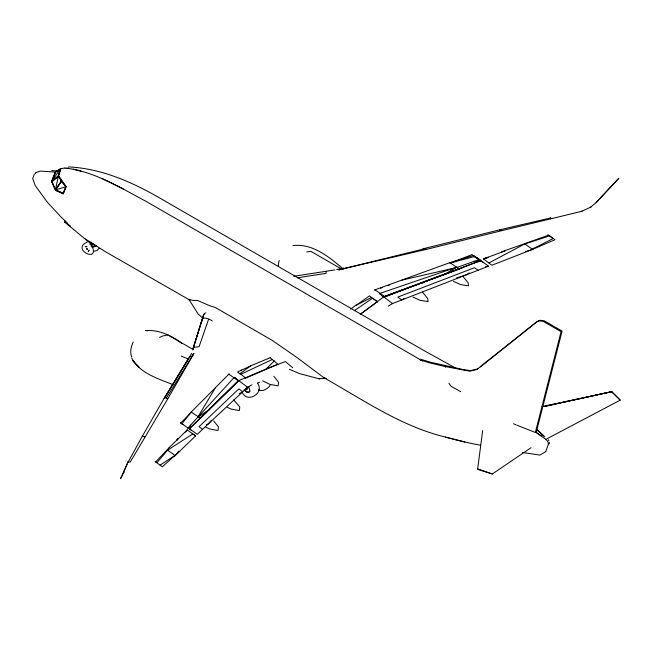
<?xml version="1.0" encoding="UTF-8"?>
<svg xmlns="http://www.w3.org/2000/svg" width="654" height="654" viewBox="0 0 654 654"><rect width="100%" height="100%" fill="white"/><g stroke="black" fill="none" stroke-linecap="round" stroke-linejoin="round"><path stroke-width="0.98" d="M383.726 297.325L480.813 260.529L488.538 266.186L392.58 303.538L388.231 306.08M442.529 275.587L456.623 267.208L379.32 293.597L392.58 303.538M458.863 268.778L444.867 274.255L480.813 260.529L483.134 262.442M401.997 280.076L456.672 267.551L479.268 259.491L480.813 260.954M203.329 318.604L198.129 314.018L188.851 299.303L192.905 300.399L197.483 300.431L209.975 305.843L215.174 307.421L271.892 340.162L296.744 357.354L323.918 377.742C361.646 398.956 398.033 424.233 440.297 435.76C453.655 439.186 466.948 442.856 480.551 445.227M371.529 297.431L356.242 305.271L369.485 295.845L377.505 302.001M91.56 243.509L90.939 243.803L64.615 222.09L64.689 220.292M90.939 243.803L91.004 242.005M549.368 443.706L549.368 442.259M201.702 321.564C201.702 315.383 209.73 318.948 212.305 321.073M477.649 469.057L482.66 430.553M262.581 380.783L269.775 384.348L278.113 385.876L278.588 382.263L273.83 376.254M191.197 412.437L191.279 412.004M155.439 462.133L169.084 447.777M60.765 168.609L55.108 172.133L51.625 181.657L55.549 190.314L63.021 193.224L55.459 189.603L61.582 180.618L61.517 181.223L66.111 186.578L63.086 193.895L65.825 186.742L61.517 181.223L58.476 175.591L55.459 189.603L55.549 190.314L63.086 193.895L66.111 186.578L58.476 175.591L60.855 168.748L55.353 172.149M180.512 423.22L189.922 413.729M181.984 424.193L182.057 423.759M183.365 424.675L187.886 428.084L234.32 377.317L247.572 387.258L251.921 384.789M164.129 398.605L189.668 356.773L192.513 356.226M188.695 358.433L164.203 398.204L142.294 436.292L128.323 461.749L128.446 462.419M88.756 250.335L88.167 251.667L89.099 250.13M250.67 365.864L237.574 371.971L239.756 373.851L250.678 365.864L270.176 357.705M55.549 190.314L61.517 181.223L55.459 189.603L51.625 181.657L55.819 171.879L51.625 181.657M156.944 462.648L167.612 450.156L175.019 455.388L162.282 466.801L155.08 461.397M160.287 465.517L160.287 465.002L175.019 455.388L174.92 455.813L195.611 435.916L187.232 429.915L169.059 447.769M175.019 455.388L174.92 455.813L178.73 451.211M245.34 378.306L277.803 364.164L270.167 357.705M274.353 360.877L266.023 369.109L238.718 380.62L189.407 428.762L187.641 427.749M189.407 429.196L187.984 427.667M536.362 431.91L562.088 331.079L544.226 320.771L540.041 320.288L537.457 321.425L480.322 366.935M234.32 377.742L234.418 377.333L238.718 381.045M61.353 180.954L58.378 176.204L51.87 181.428L58.157 175.991L60.168 168.977L51.87 181.428L55.459 189.603M548.42 444.172L545.706 451.628M192.995 349.13L203.419 315.269L204.571 313.413L205.838 312.808M192.767 349.906L203.86 314.19L192.652 349.367L193.952 347.38L199.11 346.653L208.552 319.381M52.026 181.787L58.378 176.204L60.847 168.748M190.935 430.062L189.407 428.762L190.715 425.026M91.797 243.615L90.129 244.073M121.979 476.349L128.176 461.593L120.549 478.679L121.431 476.913M128.323 461.749L130.179 462.116L167.825 398.727L193.846 353.528L192.08 356.209M191.753 353.348L164.767 397.738L167.825 398.727M166.402 398.008L193.846 353.528M34.351 174.136L32.7 178.493L35.161 185.499L47.431 202.315L61.689 217.7L67.754 223.382M270.274 385.247C267.739 388.713 262.622 392.31 258.289 389.809M99.13 248.381L97.07 250.4L94.192 251.275M95.795 245.283L95.901 245.994L96.293 245.446M35.128 173.727L36.068 172.533M181.984 423.759L191.197 412.012L215.379 387.814L197.949 416.925L208.896 410.042L238.718 380.62L235.244 384.25M176.784 440.134L177.986 438.646M250.106 391.288L248.324 392.4L245.765 390.92L244.702 389.457M211.512 420.113L208.283 423.947L197.295 434.33L187.886 427.659M185.916 431.427L187.232 429.915L185.213 432.131M596.072 202.634L618.741 178.37L596.072 202.634L590.243 207.498M176.523 440.477L177.888 439.071M215.313 387.814L229.194 373.826M228.818 374.219L238.391 380.767L200.149 418.086L191.197 412.012M207.155 411.145L189.407 428.762M229.26 390.373L230.715 388.942M200.467 418.315L208.896 410.042M247.572 387.258L208.283 423.947L206.435 424.699M95.885 245.373L95.484 245.904L95.909 245.651M422.925 248.831L499.918 229.775L550.57 217.962L552.115 218.51L582.117 211.209M469.253 272.808L467.005 274.574L456.337 278.073M505.387 250.834L483.453 258.894L491.849 265.262L532.233 249.517L533.827 248.316M350.642 309.089L356.267 304.903M462.01 268.124L383.726 296.9L360.215 314.312L377.522 301.633L372.559 298.224L354.231 310.724M545.747 451.603L539.926 455.078L522.554 452.494M478.017 469.531L492.348 473.978L531.007 447.728M142.294 436.292L144.975 436.807M499.501 230.061L502.182 230.568L552.115 218.51M318.98 378.772L326.166 378.282M124.105 472.376L123.295 473.586M167.628 450.14L192.791 433.929L195.611 435.916M550.57 217.962L550.382 218.812M404.376 298.404L401.752 299.973L397.836 297.071L474.51 267.699L478.156 270.233M90.963 245.806L92.68 244.784M257.684 383.195L259.442 382.181M239.29 393.692L242.732 391.779L238.808 388.877L199.053 426.727L202.593 429.326M489.02 262.908L524.794 243.934L549.736 235.873L554.96 239.716L532.233 249.517L525.514 251.659M546.777 438.85L620.221 400.15L611.825 391.672L542.052 406.584M524.819 243.917L532.225 249.149L553.08 238.596L547.848 234.639M478.107 261.853L480.813 260.529L473.406 255.51L449.927 262.638L374.202 290.114M239.846 373.442L240.885 374.235L272.432 359.438M64.615 222.09L65.236 221.804M581.251 211.446L590.979 207.065M159.592 337.399L162.944 335.952L167.857 334.897L193.437 349.669M91.634 246.869L94.446 245.773M266.006 369.101L285.299 361.539L292.82 367.826M449.927 263.072L474.771 256.474L479.259 259.474L471.91 254.586L453.369 262.025M444.867 273.83L384.487 296.417L374.971 289.836M92.23 247.465L94.814 246.501M381.961 295.886L383.726 296.9L442.529 275.162M422.607 282.953L424.503 282.25M380.563 288.234L382.427 287.556M388.018 285.528L389.882 284.85M36.027 172.558L40.278 171.062L55.149 172.108M383.726 296.9L392.318 293.965M488.26 257.341L483.453 258.894L487.304 257.733M55.639 189.905L65.825 186.742M502.182 230.568L426.555 249.354L338.846 269.816L344.078 268.72M477.943 368.831L470.815 370.63L463.302 369.584L430.324 362.193L420.686 359.185M336.761 269.628L343.456 267.985L343.979 268.508M338.846 269.816L425.125 248.634L426.555 249.354M544.97 406.355L611.825 391.672M543.94 406.567L611.727 391.648M87.284 242.045C69.831 249.648 102.441 264.469 90.914 243.934M473.864 261.739L480.813 260.529L474.665 256.965M485.603 266.677L488.538 266.186M293.646 276.299L334.897 269.922M297.284 277.803L326.109 273.339L326.183 271.786L325.602 271.369M306.718 251.978L310.887 251.357L341.764 269.178M60.724 168.634L64.975 168.029M66.602 168.274L68.523 168.111M292.894 245.593C311.868 243.255 328.161 256.115 341.74 267.723M326.109 378.486L325.586 378.396M477.894 469L492.348 473.978M51.764 170.539L57.65 171.029M147.918 330.793L145.605 330.597C159.11 329.542 171.642 335.666 182.188 343.603M68.613 166.917C103.357 168.536 135.558 183.668 165.021 201.064L423.874 350.511L454.939 367.72M64.934 168.053C85.78 170.228 105.13 179.474 123.467 189.08M423.498 248.365L425.125 248.634M85.372 239.004L105.261 251.618L190.02 300.227M172.713 384.577C158.194 378.731 139.294 373.017 131.699 358.016M445.325 437.044L464.961 442.071M319.651 378.952L299.573 373.606L289.452 369.355M73.33 169.141L80.941 171.185M419.655 359.774L429.302 362.782L444.614 366.428L469.785 371.219L476.921 369.428L536.435 322.013L539.019 320.885L543.204 321.359L561.067 331.668L535.34 432.498L516.611 425.059M87.056 249.517C88.568 249.509 86.001 247.253 86.696 249.141M87.023 246.574L85.233 246.632L86.68 246.779M246.738 386.98C248.062 387.021 248.201 389.98 246.738 388.713M90.031 244.106L91.576 244.056L91.871 243.337M325.161 378.249L323.967 377.767M513.488 423.759L515.704 424.683M181.297 356.054L188.548 359.193M227.24 407.319L230.993 409.036L239.331 410.565L239.805 406.952L233.633 399.905M205.887 427.258L209.64 428.975L217.978 430.504L218.452 426.89L213.694 420.882M102.318 178.616L123.426 189.104L146.864 201.824L422.574 361.008M460.718 391.697L451.235 386.4L448.873 383.269M457.432 267.927L459.19 268.941M180.586 422.778L183.439 424.667M449.927 262.638L458.879 268.712M535.871 432.196L541.242 435.899M535.83 432.212L545.747 439.251M240.885 374.235L245.43 377.898M246.517 387.405C248.332 388.411 246.411 390.552 245.79 388.272M92.05 243.075L95.484 245.904M67.566 223.725L70.673 226.284M544.725 436.831L536.909 429.613L543.711 435.907M620.221 400.15L612.046 392.147M545.706 439.275L547.627 441.09L548.379 443.502M189.349 300.047L188.851 299.458M134.732 362.807L132.631 360.419L138.959 367.156L136.85 364.981M462.942 276.38L468.092 282.757L468.566 285.823L460.686 284.629L453.451 281.343M422.492 292.125L427.651 298.494L428.125 301.568L420.236 300.374L413.001 297.088M244.163 389.768L246.517 392.277L248.847 392.474L249.828 390.258L248.847 386.898M242.143 392.098C246.942 404.008 265.197 392.964 257.365 383.031M548.289 439.709L548.853 440.641M548.322 235.301L501.52 251.855M548.42 443.477L548.379 444.197M445.644 365.839L445.644 367.229M133.171 342.067A17.266 9.965 -60 0 0 130.914 354.223A15.067 8.698 -60 0 0 131.773 356.88M278.318 265.941A17.266 9.965 -60 0 1 279.225 260.456M241.212 370.156L241.146 370.581L241.236 370.164M198.023 416.492L197.949 416.925L198.039 416.5M200.247 418.094L200.149 418.519L200.255 418.094"/></g></svg>
